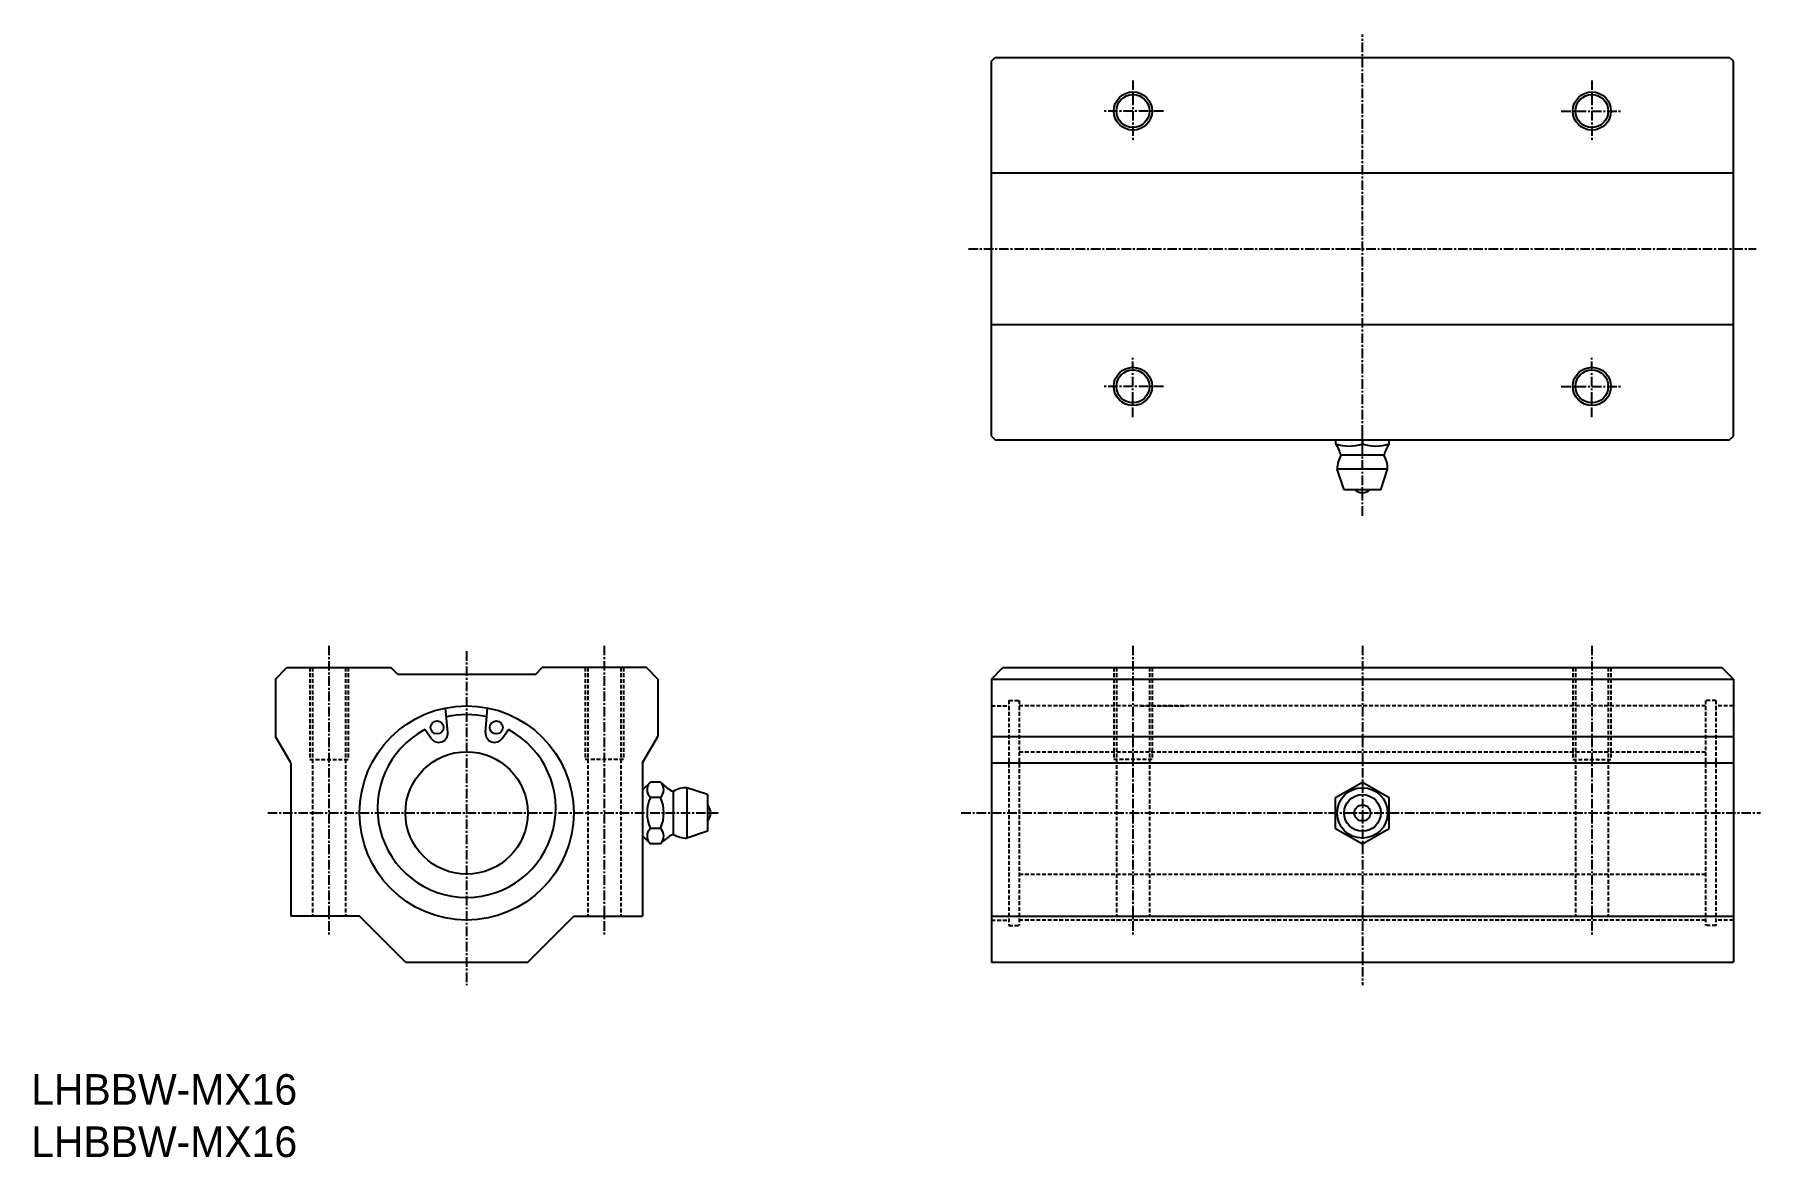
# Model space of a CAD drawing. Extents: x 353 to 579, y 32 to 179.
import ezdxf

# ---------------------------------------------------------------- set-up
doc = ezdxf.new("R2010")
doc.units = 0
doc.linetypes.add('CENTER', pattern=[2, 1.25, -0.25, 0.25, -0.25])
doc.linetypes.add('DASHED', pattern=[0.75, 0.5, -0.25])
doc.layers.get('0').update_dxf_attribs({"linetype": 'CONTINUOUS'})
doc.layers.add('CENTER', color=1, linetype='CENTER')

msp = doc.modelspace()

# ---------------------------------------------------------------- linework, layer by layer
at = {"color": 7, "linetype": 'CONTINUOUS'}
for p, q in [((478.53, 175.41), (479.03, 175.91)), ((478.53, 126.41), (478.53, 175.41)), ((479.03, 175.91), (575.03, 175.91)), ((575.53, 175.41), (575.03, 175.91)), ((575.53, 126.41), (575.53, 175.41)), ((478.53, 160.81), (575.53, 160.81)), ((478.53, 141.01), (575.53, 141.01)), ((478.53, 126.41), (479.03, 125.91)), ((575.03, 125.91), (575.53, 126.41)), ((479.03, 125.91), (575.03, 125.91)), ((523.53, 125.91), (523.53, 125.43)), ((527.03, 125.91), (527.03, 125.43)), ((530.53, 125.43), (530.53, 125.91)), ((524.63, 119.41), (523.73, 122.11)), ((530.33, 122.11), (523.73, 122.11)), ((529.83, 123.91), (524.23, 123.91)), ((529.43, 119.41), (530.33, 122.11)), ((525.98, 119.41), (524.63, 119.41)), ((528.08, 119.41), (525.98, 119.41)), ((529.43, 119.41), (528.08, 119.41)), ((384.91, 94.66), (386.41, 96.16)), ((386.41, 96.16), (400.01, 96.16)), ((400.86, 95.31), (400.01, 96.16)), ((400.86, 95.31), (418.96, 95.31)), ((418.96, 95.31), (419.81, 96.16)), ((433.41, 96.16), (419.81, 96.16)), ((434.91, 94.66), (433.41, 96.16)), ((478.53, 94.66), (480.03, 96.16)), ((480.03, 96.16), (574.03, 96.16)), ((575.53, 94.66), (574.03, 96.16)), ((384.91, 94.66), (384.91, 87.16)), ((434.91, 94.66), (434.91, 87.16)), ((478.53, 94.66), (478.53, 57.66)), ((478.53, 94.66), (575.53, 94.66)), ((575.53, 94.66), (575.53, 57.66)), ((407.44, 87.69), (407.16, 90.89)), ((412.38, 87.69), (412.66, 90.89)), ((405.26, 86.89), (404.45, 88.05)), ((414.56, 86.89), (415.37, 88.05)), ((386.91, 83.7), (384.91, 87.16)), ((432.91, 83.7), (434.91, 87.16)), ((478.53, 87.16), (575.53, 87.16)), ((386.91, 83.7), (386.91, 63.66)), ((432.91, 83.7), (432.91, 63.66)), ((478.53, 83.7), (575.53, 83.7)), ((523.53, 79.18), (527.03, 81.2)), ((523.53, 75.14), (523.53, 79.18)), ((527.03, 81.2), (530.53, 79.18)), ((530.53, 75.14), (530.53, 79.18)), ((523.53, 75.14), (527.03, 73.12)), ((527.03, 73.12), (530.53, 75.14)), ((395.91, 63.66), (386.91, 63.66)), ((401.91, 57.66), (395.91, 63.66)), ((417.91, 57.66), (423.91, 63.66)), ((423.91, 63.66), (432.91, 63.66)), ((478.53, 63.66), (575.53, 63.66)), ((401.91, 57.66), (417.91, 57.66)), ((478.53, 57.66), (575.53, 57.66))]:
    msp.add_line(p, q, dxfattribs=at)
at = {"color": 3, "linetype": 'DASHED'}
for p, q in [((389.41, 96.16), (389.41, 84.16)), ((389.76, 96.16), (389.76, 63.66)), ((394.06, 96.16), (394.06, 63.66)), ((394.41, 96.16), (394.41, 84.16)), ((425.41, 96.16), (425.41, 84.16)), ((425.76, 96.16), (425.76, 63.66)), ((430.06, 96.16), (430.06, 63.66)), ((430.41, 96.16), (430.41, 84.16)), ((494.53, 96.16), (494.53, 84.16)), ((494.88, 96.16), (494.88, 63.66)), ((499.18, 96.16), (499.18, 63.66)), ((499.53, 96.16), (499.53, 84.16)), ((554.53, 96.16), (554.53, 84.16)), ((554.88, 96.16), (554.88, 63.66)), ((559.18, 96.16), (559.18, 63.66)), ((559.53, 96.16), (559.53, 84.16)), ((478.53, 91.16), (480.81, 91.16)), ((480.81, 91.86), (482.16, 91.86)), ((480.81, 91.86), (480.81, 62.46)), ((482.16, 91.86), (482.16, 62.46)), ((571.9, 91.16), (482.16, 91.16)), ((573.25, 91.86), (571.9, 91.86)), ((571.9, 91.86), (571.9, 62.46)), ((573.25, 91.86), (573.25, 62.46)), ((575.53, 91.16), (573.25, 91.16)), ((389.41, 84.16), (394.41, 84.16)), ((430.41, 84.16), (425.41, 84.16)), ((482.16, 85.16), (571.9, 85.16)), ((499.53, 84.16), (494.53, 84.16)), ((554.53, 84.16), (559.53, 84.16)), ((482.16, 69.16), (571.9, 69.16)), ((478.53, 63.16), (480.81, 63.16)), ((480.81, 62.46), (482.16, 62.46)), ((571.9, 63.16), (482.16, 63.16)), ((573.25, 62.46), (571.9, 62.46)), ((575.53, 63.16), (573.25, 63.16))]:
    msp.add_line(p, q, dxfattribs=at)
at = {"color": 12, "linetype": 'DASHED'}
msp.add_line((498.03, 91.16), (504.03, 91.16), dxfattribs=at)
at = {"color": 12, "linetype": 'CONTINUOUS'}
for p, q in [((497.03, 84.16), (497.03, 84.16)), ((498.28, 84.16), (498.28, 84.16))]:
    msp.add_line(p, q, dxfattribs=at)
at = {"color": 7}
for p, q in [((433.95, 81.2), (432.91, 80.16)), ((435.25, 81.2), (433.95, 81.2)), ((435.25, 79.18), (433.95, 79.18)), ((436.91, 79.96), (436.91, 74.36)), ((441.41, 79.56), (438.71, 80.46)), ((438.71, 80.46), (438.71, 73.86)), ((441.41, 79.56), (441.41, 78.21)), ((441.41, 78.21), (441.41, 76.11)), ((435.25, 75.14), (433.95, 75.14)), ((441.41, 74.76), (438.71, 73.86)), ((441.41, 76.11), (441.41, 74.76)), ((432.91, 74.16), (433.95, 73.12)), ((435.25, 73.12), (433.95, 73.12))]:
    msp.add_line(p, q, dxfattribs=at)
at = {"color": 3, "linetype": 'CONTINUOUS'}
for centre in [(497.03, 168.91), (557.03, 168.91), (497.03, 132.91), (557.03, 132.91)]:
    msp.add_circle(centre, 2.5, dxfattribs=at)
at = {"color": 7, "linetype": 'CONTINUOUS'}
for centre, radius in [((497.03, 168.91), 2.15), ((557.03, 168.91), 2.15), ((497.03, 132.91), 2.15), ((557.03, 132.91), 2.15), ((409.91, 77.16), 14), ((406.04, 88.33), 0.85), ((413.78, 88.33), 0.85), ((409.91, 77.16), 8), ((527.03, 77.16), 3.3), ((527.03, 77.16), 2.4), ((527.03, 77.16), 1.05)]:
    msp.add_circle(centre, radius, dxfattribs=at)
for centre, radius, start, end in [((518.48, 122.19), 6, 16.69, 32.7324), ((525.28, 130.17), 5.06, 249.7455, 290.2545), ((525.28, 130.17), 5.06, 249.7455, 290.2545), ((528.78, 130.17), 5.06, 249.7455, 290.2545), ((528.78, 130.17), 5.06, 249.7455, 290.2545), ((535.58, 122.19), 6, 147.2676, 163.31), ((527.22, 122.11), 3.49, 148.9518, 180), ((526.84, 122.11), 3.49, 0, 31.0482), ((527.03, 120.59), 1.57, 228.2478, 311.7522), ((409.91, 77.76), 11.65, 117.942, 62.058), ((409.91, 77.16), 12.85, 78.1077, 101.8923), ((406.25, 87.58), 1.2, 214.9881, 5.0215), ((413.57, 87.58), 1.2, 174.9785, 325.0119)]:
    msp.add_arc(centre, radius, start, end, dxfattribs=at)
at = {"color": 7}
for centre, radius, start, end in [((434.86, 80.19), 1.36, 131.985, 228.0149), ((438.26, 77.16), 4.76, 154.8911, 205.1089), ((434.34, 80.19), 1.36, 311.9851, 48.015), ((430.94, 77.16), 4.76, 334.8911, 25.1089), ((439.62, 85.31), 6, 225.0047, 243.126), ((438.71, 76.97), 3.49, 90, 121.0482), ((440.24, 77.16), 1.57, 318.2478, 41.7522), ((434.86, 74.13), 1.36, 131.9851, 228.0149), ((434.34, 74.13), 1.36, 311.9851, 48.0149), ((439.62, 69.01), 6, 116.874, 136.757), ((438.71, 77.35), 3.49, 238.9518, 270)]:
    msp.add_arc(centre, radius, start, end, dxfattribs=at)
at = {"layer": 'CENTER', "color": 1, "linetype": 'CENTER'}
for p, q in [((527.03, 126.6), (527.03, 178.91)), ((497.03, 172.91), (497.03, 164.91)), ((557.03, 172.91), (557.03, 164.91)), ((501.03, 168.91), (493.03, 168.91)), ((553.03, 168.91), (561.03, 168.91)), ((475.53, 150.91), (578.53, 150.91)), ((497.03, 128.91), (497.03, 136.91)), ((557.03, 128.91), (557.03, 136.91)), ((501.03, 132.91), (493.03, 132.91)), ((553.03, 132.91), (561.03, 132.91)), ((527.03, 116.01), (527.03, 126.6)), ((391.91, 99.02), (391.91, 61.02)), ((409.91, 98.31), (409.91, 54.66)), ((427.91, 99.02), (427.91, 61.02)), ((497.03, 99.02), (497.03, 61.02)), ((527.03, 99.02), (527.03, 54.66)), ((557.03, 99.02), (557.03, 61.02)), ((383.91, 77.16), (442.81, 77.16)), ((474.58, 77.16), (579.08, 77.16))]:
    msp.add_line(p, q, dxfattribs=at)

# ---------------------------------------------------------------- texts
at = {"color": 7, "linetype": 'CONTINUOUS'}
for p in [(352.98, 39.02), (352.98, 32.18)]:
    msp.add_text('LHBBW-MX16', height=4, dxfattribs=at).set_placement(p)

doc.saveas('drawing.dxf')
